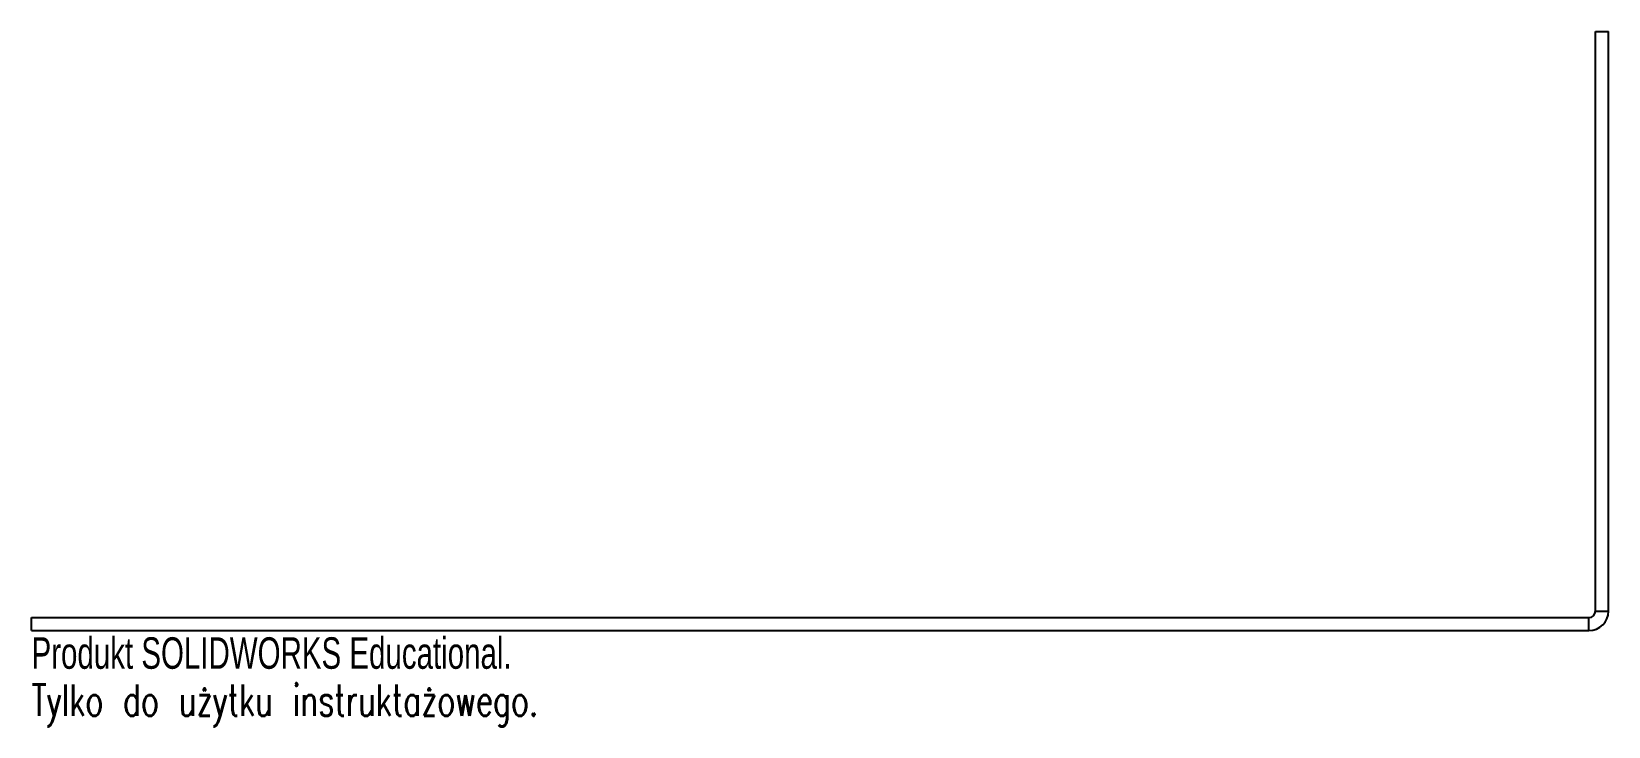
# Model space of a CAD drawing. Header units: millimetres. Extents: x -120 to 122, y -17 to 90.
import ezdxf

# ---------------------------------------------------------------- set-up
doc = ezdxf.new("R2010")
doc.units = ezdxf.units.MM
doc.styles.add('SLDTEXTSTYLE0', font='TXT', dxfattribs={"width": 0.7})
doc.styles.add('SLDTEXTSTYLE1', font='TXT', dxfattribs={"width": 0.7, "bigfont": 'bigfont'})

msp = doc.modelspace()

# ---------------------------------------------------------------- linework, layer by layer
at = {"color": 7, "linetype": 'Continuous', "lineweight": 25}
for p, q in [((120, 90), (122, 90)), ((120, 1), (120, 90)), ((122, 1), (122, 90)), ((-120, 0), (119, 0)), ((-120, -2), (-120, 0)), ((119, -2), (119, 0)), ((120, 1), (122, 1)), ((-120, -2), (119, -2))]:
    msp.add_line(p, q, dxfattribs=at)
for radius in [3, 1]:
    msp.add_arc((119, 1), radius, 270, 0, dxfattribs=at)

# ---------------------------------------------------------------- texts
at = {"color": 7, "linetype": 'Continuous', "char_height": 4.8336, "attachment_point": 1}
for s, insert, style in [('Produkt SOLIDWORKS Educational.', (-120, -3.02), 'SLDTEXTSTYLE0'), ('Tylko do użytku instruktażowego.', (-120, -10.27), 'SLDTEXTSTYLE1')]:
    msp.add_mtext(s, dxfattribs=dict(at, insert=insert, style=style))

doc.saveas('drawing.dxf')
